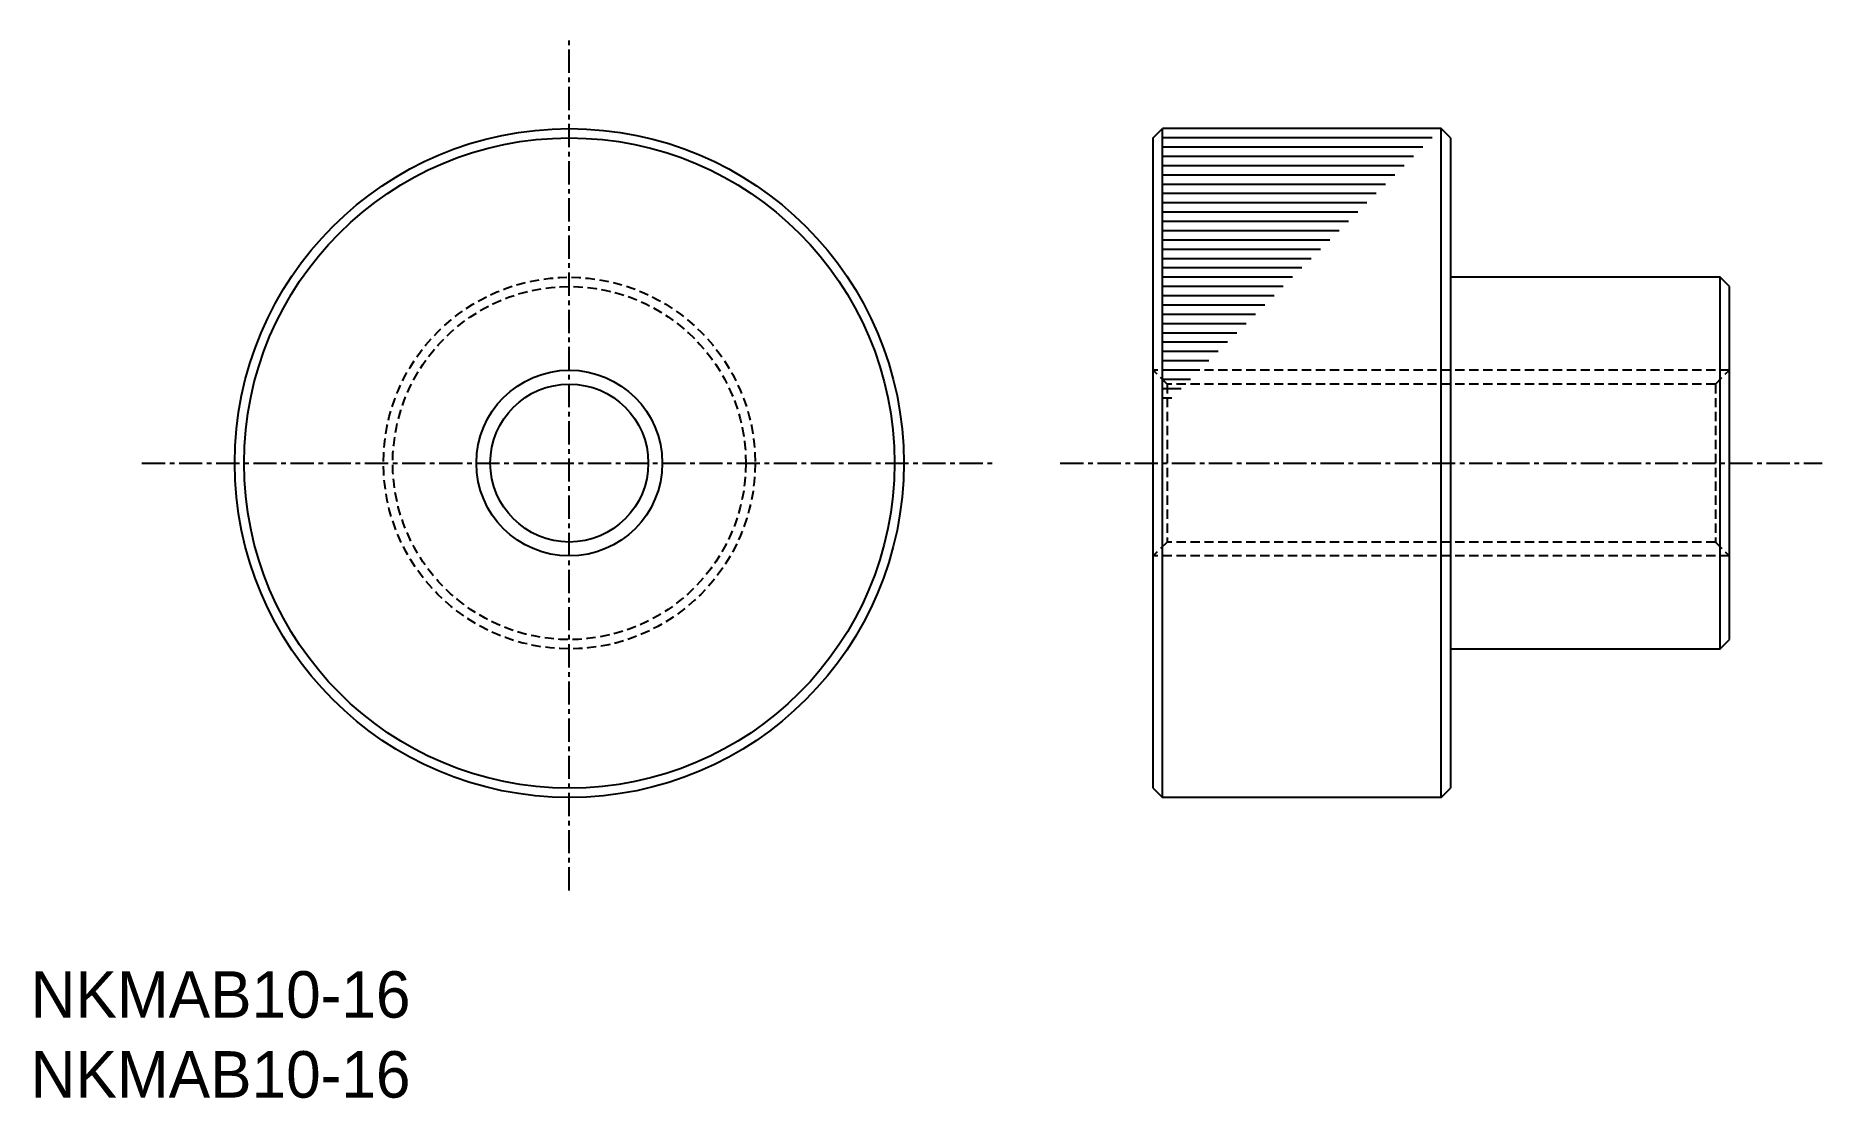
# Model space of a CAD drawing. Extents: x -5.4 to 90.8, y -6.7 to 50.5.
import ezdxf

# ---------------------------------------------------------------- set-up
doc = ezdxf.new("R2010")
doc.units = 0
doc.linetypes.add('CENTER', pattern=[2, 1.25, -0.25, 0.25, -0.25])
doc.linetypes.add('DASHED', pattern=[0.75, 0.5, -0.25])
doc.layers.get('0').update_dxf_attribs({"linetype": 'CONTINUOUS'})
doc.layers.add('CENTER', color=1, linetype='CENTER')

msp = doc.modelspace()

# ---------------------------------------------------------------- linework, layer by layer
at = {"color": 7, "linetype": 'CONTINUOUS'}
for p, q in [((54.75, 45), (55.25, 45.5)), ((55.25, 9.5), (55.25, 45.5)), ((70.25, 45.5), (55.25, 45.5)), ((70.25, 9.5), (70.25, 45.5)), ((70.75, 45), (70.25, 45.5)), ((54.75, 10), (54.75, 45)), ((69.75, 45), (55.25, 45)), ((69.25, 44.5), (55.25, 44.5)), ((70.75, 45), (70.75, 10)), ((68.75, 44), (55.25, 44)), ((68.25, 43.5), (55.25, 43.5)), ((67.75, 43), (55.25, 43)), ((67.25, 42.5), (55.25, 42.5)), ((66.75, 42), (55.25, 42)), ((66.25, 41.5), (55.25, 41.5)), ((65.75, 41), (55.25, 41)), ((65.25, 40.5), (55.25, 40.5)), ((64.75, 40), (55.25, 40)), ((64.25, 39.5), (55.25, 39.5)), ((63.75, 39), (55.25, 39)), ((63.25, 38.5), (55.25, 38.5)), ((62.75, 38), (55.25, 38)), ((62.25, 37.5), (55.25, 37.5)), ((85.25, 37.5), (70.75, 37.5)), ((85.25, 17.5), (85.25, 37.5)), ((85.75, 37), (85.25, 37.5)), ((61.75, 37), (55.25, 37)), ((85.75, 18), (85.75, 37)), ((61.25, 36.5), (55.25, 36.5)), ((60.75, 36), (55.25, 36)), ((60.25, 35.5), (55.25, 35.5)), ((59.75, 35), (55.25, 35)), ((59.25, 34.5), (55.25, 34.5)), ((58.75, 34), (55.25, 34)), ((58.25, 33.5), (55.25, 33.5)), ((57.75, 33), (55.25, 33)), ((57.25, 32.5), (55.25, 32.5)), ((56.75, 32), (55.25, 32)), ((56.25, 31.5), (55.25, 31.5)), ((55.75, 31), (55.25, 31)), ((70.75, 17.5), (85.25, 17.5)), ((85.25, 17.5), (85.75, 18)), ((54.75, 10), (55.25, 9.5)), ((70.25, 9.5), (70.75, 10)), ((70.25, 9.5), (55.25, 9.5))]:
    msp.add_line(p, q, dxfattribs=at)
at = {"color": 3, "linetype": 'DASHED'}
for p, q in [((85.75, 32.5), (54.75, 32.5)), ((55.5, 31.75), (54.75, 32.5)), ((55.5, 31.75), (55.5, 23.25)), ((85, 31.75), (55.5, 31.75)), ((85, 31.75), (85.75, 32.5)), ((85, 31.75), (85, 23.25)), ((55.5, 23.25), (54.75, 22.5)), ((85, 23.25), (55.5, 23.25)), ((85, 23.25), (85.75, 22.5)), ((85.75, 22.5), (54.75, 22.5))]:
    msp.add_line(p, q, dxfattribs=at)
at = {"color": 7, "linetype": 'CONTINUOUS'}
for radius in [18, 17.5]:
    msp.add_circle((23.329, 27.5), radius, dxfattribs=at)
at = {"color": 3, "linetype": 'DASHED'}
for radius in [10, 9.5]:
    msp.add_circle((23.329, 27.5), radius, dxfattribs=at)
at = {"color": 3, "linetype": 'CONTINUOUS'}
msp.add_circle((23.329, 27.5), 5, dxfattribs=at)
msp.add_circle((23.329, 27.5), 4.25)
at = {"layer": 'CENTER', "color": 1, "linetype": 'CENTER'}
for p, q in [((23.329, 4.5), (23.329, 50.5)), ((0.329, 27.5), (46.329, 27.5)), ((49.75, 27.5), (90.75, 27.5))]:
    msp.add_line(p, q, dxfattribs=at)

# ---------------------------------------------------------------- texts
at = {"color": 7, "linetype": 'CONTINUOUS'}
for p in [(-5.657, -2.35), (-5.657, -6.652)]:
    msp.add_text('NKMAB10-16', height=2.5, dxfattribs=at).set_placement(p)

doc.saveas('drawing.dxf')
